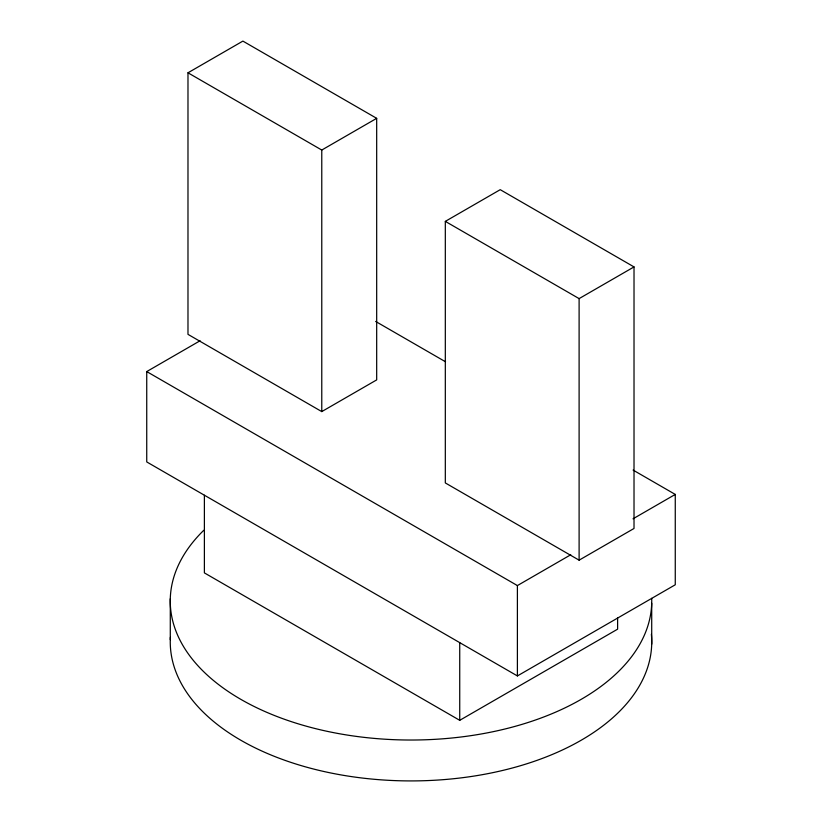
<?xml version="1.0" encoding="UTF-8"?>
<svg xmlns="http://www.w3.org/2000/svg" width="822" height="822" viewBox="0 0 822 822"><rect width="100%" height="100%" fill="white"/><g stroke="black" fill="none" stroke-linecap="round" stroke-linejoin="round"><path stroke-width="1.23" d="M187.981 72.798L242.891 41.1L376.682 118.337L376.682 379.898L321.772 411.596L187.981 334.359L187.981 72.798L321.772 150.046L376.682 118.337M633.094 470.081L675.263 494.423L675.263 584.781L517.398 675.931L146.737 461.933L146.737 371.575L200.095 340.76M445.319 221.375L500.228 189.677L634.019 266.914L634.019 528.474L579.109 560.172L445.319 482.935L445.319 221.375L579.109 298.612L634.019 266.914M146.737 371.575L517.398 585.572L570.756 554.758M633.022 518.816L675.263 494.423M204.39 495.224L204.39 572.893L459.734 720.319L617.61 629.169L617.61 617.702M375.633 321.433L445.545 361.793M651.712 603.286L651.712 644.181M579.109 298.612L579.109 560.172M517.398 585.572L517.398 675.931M459.734 642.64L459.734 720.319M321.772 150.046L321.772 411.596M170.288 598.776L170.288 639.68M651.373 634.255A240.743 138.99 0 0 1 413.548 780.91A240.743 138.99 0 0 1 170.401 637.194M651.692 598.324A240.743 138.99 0 0 1 349.771 735.454A240.743 138.99 0 0 1 203.753 530.303"/></g></svg>
